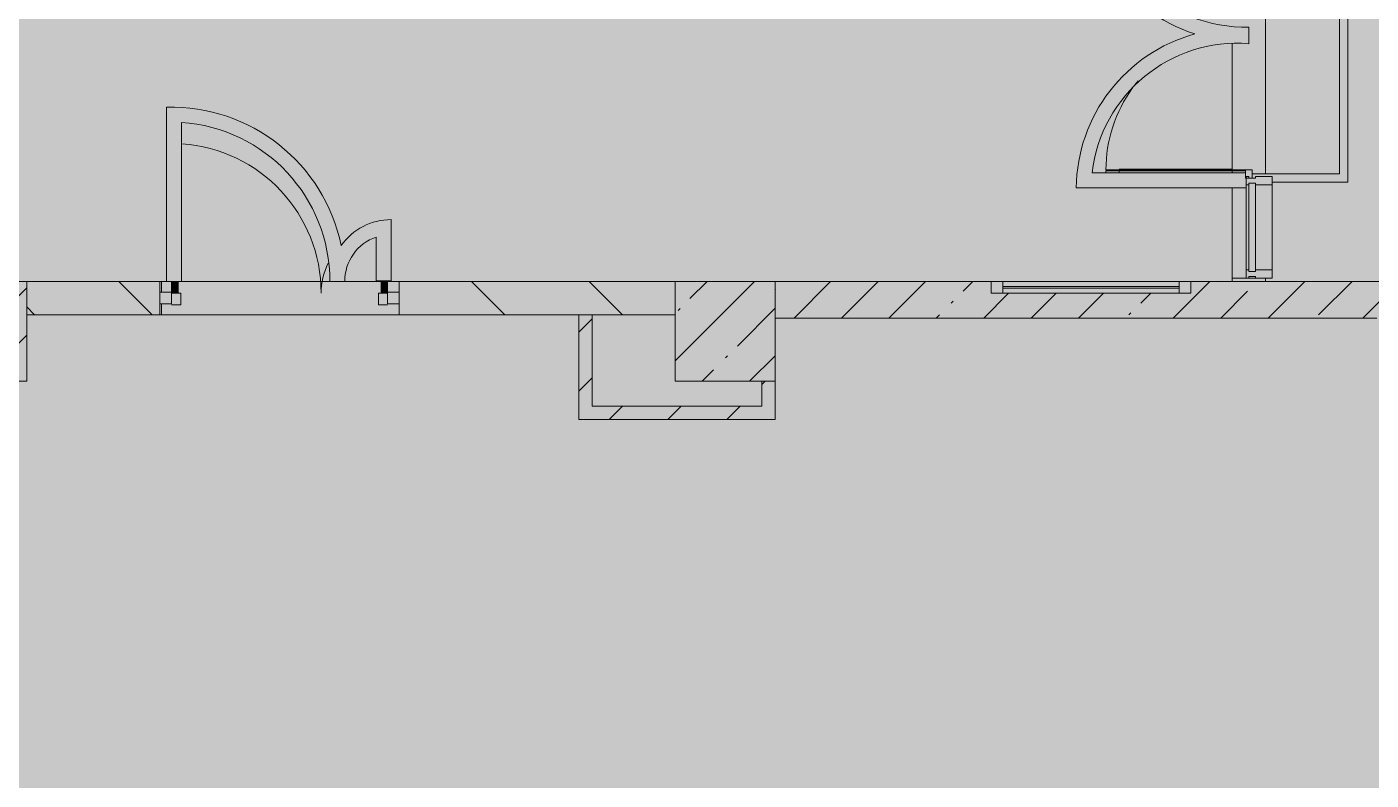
# Model space of a CAD drawing. Header units: millimetres. Extents: x -3238 to 193830, y -8553 to 29000.
# Drawn here: x 71717 to 79802, y 4902 to 9430 of the extents above; entities that cross this region are included whole.
import ezdxf

# ---------------------------------------------------------------- set-up
doc = ezdxf.new("R2010")
doc.units = ezdxf.units.MM
doc.layers.add('A-DETL-GENF-5', color=7, linetype='Continuous', lineweight=9, true_color=0xc0c0c0, transparency=0.4)
for name, color, linetype, lineweight, true_color in [('A-DETL-GENF-6', 7, 'Continuous', 5, 0xe2e2e2), ('A-DETL-GENF-8', 7, 'Continuous', 5, 0xb7b7b7), ('A-DOOR-3', 7, 'Continuous', 5, 0xe2e2e2), ('A-DOOR-4', 7, 'Continuous', 5, 0xb7b7b7), ('A-FLOR-2', 7, 'Continuous', 5, 0xb7b7b7), ('A-GLAZ-3', 7, 'Continuous', 5, 0x737373), ('A-GLAZ-CURT-2', 7, 'Continuous', 5, 0x737373), ('A-GLAZ-CWMG-2', 7, 'Continuous', 5, 0x737373), ('A-WALL-4', 7, 'Continuous', 9, 0x737373), ('I-WALL-7', 7, 'Continuous', 5, 0x737373), ('S-COLS-2', 7, 'Continuous', 5, 0x737373)]:
    doc.layers.add(name, color=color, linetype=linetype, lineweight=lineweight, true_color=true_color)
doc.layers.add('I-WALL-6', color=7, linetype='Continuous', lineweight=5)
doc.layers.add('S-COLS-3', color=7, linetype='Continuous', lineweight=5)
pattern_1 = [(45, (58957.15, 0), (-176.7767, 176.7767), [])]

# ---------------------------------------------------------------- blocks, each defined once
blk = doc.blocks.new('BSC_Колонна _Прямоугольная - 600х600-20441433-2_3_1_птичка')
at = {"layer": 'S-COLS-3'}
h = blk.add_hatch(dxfattribs=at)
h.set_pattern_fill('FP_245', color=256, style=0, pattern_type=2)
h.set_pattern_definition([(45, (-12460, -7600), (-285.123, 285.123), []), (45, (-12174.88, -7600), (-285.123, 285.123), [504.031, -100.806, 16.764, -84.042])])
h.paths.add_polyline_path([(-300, -300), (300, -300), (300, 300), (-300, 300)])
at = {"layer": 'S-COLS-2'}
for p, q in [((300, 300), (-300, 300)), ((-300, 300), (-300, -300)), ((300, -300), (300, 300)), ((-300, -300), (300, -300))]:
    blk.add_line(p, q, dxfattribs=at)
blk = doc.blocks.new('BSC_Колонна _Прямоугольная - 600х600-V243-2_3_1_птичка')
at = {"layer": 'S-COLS-3'}
h = blk.add_hatch(dxfattribs=at)
h.set_pattern_fill('FP_246', color=256, style=0, pattern_type=2)
h.set_pattern_definition([(45, (-16960, -7600), (-285.123, 285.123), []), (45, (-16674.88, -7600), (-285.123, 285.123), [504.031, -100.806, 16.764, -84.042])])
h.paths.add_polyline_path([(-300, -300), (300, -300), (300, 300), (-300, 300)])
at = {"layer": 'S-COLS-2'}
for p, q in [((300, 300), (-300, 300)), ((-300, 300), (-300, -300)), ((300, -300), (300, 300)), ((-300, -300), (300, -300))]:
    blk.add_line(p, q, dxfattribs=at)
blk = doc.blocks.new('Прямоугольный импост - 50 x 70 мм-31927764-2_3_1_птичка')
at = {"layer": 'A-GLAZ-CWMG-2'}
for p, q in [((-70, 35), (0, 35)), ((-70, -35), (-70, 35)), ((0, 35), (0, -35)), ((0, -35), (-70, -35))]:
    blk.add_line(p, q, dxfattribs=at)
blk = doc.blocks.new('Дверь_Витражная_остекление_ - ДВН_ДАО_Главный вход_1200 в свету Д-22 _п_-31928779-2_3_1_птичка')
at = {"layer": 'A-DOOR-3'}
for points in [[(-610, 30), (-610, 100), (-650, 100), (-650, 30)], [(650, 30), (650, 103), (610, 103), (610, 30)]]:
    blk.add_hatch(color=256, dxfattribs=at).paths.add_polyline_path(points)
at = {"layer": 'A-DETL-GENF-8'}
for p, q in [((-650, 100), (-650, 35)), ((-610, 30), (-610, 100)), ((610, 103), (610, 30)), ((650, 35), (650, 103)), ((-650, 30), (-610, 30)), ((-595, 30), (-650, 30)), ((-595, -40), (-595, 30)), ((595, -40), (595, 30)), ((595, 30), (650, 30)), ((610, 30), (650, 30)), ((-650, -40), (-595, -40)), ((650, -40), (595, -40))]:
    blk.add_line(p, q, dxfattribs=at)
at = {"layer": 'A-DOOR-4'}
for p, q in [((-650, 100), (-650, 35)), ((650, 103), (650, 35))]:
    blk.add_line(p, q, dxfattribs=at)
for centre, radius, start, end in [((-650, 30), 900, 360, 86.09721), ((650, 30), 400, 153.34415, 180)]:
    blk.add_arc(centre, radius, start, end, dxfattribs=at)
blk = doc.blocks.new('Прямоугольный импост - 50 x 70 мм-31701779-2_3_1_птичка')
at = {"layer": 'A-GLAZ-CWMG-2'}
for p, q in [((0, 35), (-70, 35)), ((-70, 35), (-70, -35)), ((0, -35), (0, 35)), ((-70, -35), (0, -35))]:
    blk.add_line(p, q, dxfattribs=at)
blk = doc.blocks.new('Прямоугольный импост - Импост структурный с накладкой - 160мм Темный-30756008-2_3_1_птичка')
at = {"layer": 'A-GLAZ-CWMG-2'}
for p, q in [((-50, 0), (-50, 17)), ((-50, 17), (0, 17)), ((-40, 0), (-50, 0)), ((-40, -40), (-40, 0)), ((0, 0), (-10, 0)), ((-10, 0), (-10, -40)), ((0, 17), (0, 0)), ((-50, -140), (-50, -40)), ((-50, -40), (-40, -40)), ((-10, -40), (0, -40)), ((0, -40), (0, -140)), ((0, -140), (-50, -140))]:
    blk.add_line(p, q, dxfattribs=at)
blk = doc.blocks.new('Системная панель - Стекло - 40мм-32387061-2_3_1_птичка')
at = {"layer": 'A-GLAZ-CURT-2'}
for p, q in [((265.2, 40), (-265.2, 40)), ((-265.2, 40), (-265.2, 0)), ((-265.2, 0), (265.2, 0)), ((265.2, 0), (265.2, 40))]:
    blk.add_line(p, q, dxfattribs=at)
blk = doc.blocks.new('Прямоугольный импост - Импост структурный с накладкой - 160мм Темный-32387059-2_3_1_птичка')
at = {"layer": 'A-GLAZ-CWMG-2'}
for p, q in [((20093, 7970), (20093, 8480.4)), ((20250, 8012.1), (20250, 8480.4)), ((20250, 7970), (20250, 8010))]:
    blk.add_line(p, q, dxfattribs=at)
blk = doc.blocks.new('Прямоугольный импост - Импост структурный с накладкой - 160мм Темный-30755591-2_3_1_птичка')
at = {"layer": 'A-GLAZ-CWMG-2'}
for p, q in [((-25, 0), (-25, 17)), ((-25, 17), (25, 17)), ((-15, 0), (-25, 0)), ((-15, -40), (-15, 0)), ((25, 0), (15, 0)), ((15, 0), (15, -40)), ((25, 17), (25, 0)), ((-25, -140), (-25, -40)), ((-25, -40), (-15, -40)), ((15, -40), (25, -40)), ((25, -40), (25, -140)), ((25, -140), (-25, -140))]:
    blk.add_line(p, q, dxfattribs=at)
blk = doc.blocks.new('Дверь_Витражная_остекление_ - ВВ-16 остекление-32390142-2_3_1_птичка')
at = {"layer": 'A-DETL-GENF-6'}
for points in [[(-787.5, -56), (-787.5, -20), (-832.5, -20), (-832.5, -845), (-787.5, -845), (-787.5, -317.9)], [(849.9, -860), (849.9, -20), (837.5, -20), (837.5, -860)]]:
    blk.add_hatch(color=256, dxfattribs=at).paths.add_polyline_path(points)
at = {"layer": 'A-DETL-GENF-8'}
for p, q in [((-787.5, -20), (-832.5, -20)), ((-832.5, -845), (-832.5, -20)), ((-787.5, -20), (-832.5, -20)), ((-832.5, -20), (-832.5, -845)), ((-787.5, -845), (-787.5, -20)), ((-787.5, -845), (-787.5, -20)), ((837.5, -860), (837.5, -20)), ((837.5, -20), (837.5, -860)), ((-832.5, -100), (-787.5, -100)), ((-822.5, -765), (-822.5, -100)), ((-778.5, -765), (-778.5, -100)), ((828.5, -780), (828.5, -100)), ((849.9, -100), (837.5, -100)), ((-832.5, -765), (-787.5, -765)), ((849.9, -780), (837.5, -780)), ((-832.5, -845), (-787.5, -845)), ((-832.5, -845), (-787.5, -845)), ((849.9, -860), (837.5, -860)), ((837.5, -860), (849.9, -860))]:
    blk.add_line(p, q, dxfattribs=at)
at = {"layer": 'A-DOOR-4'}
for p, q in [((-882.5, 20), (-832.5, 20)), ((-882.5, -20), (-882.5, 20)), ((-832.5, 20), (-832.5, -20)), ((832.5, 20), (882.5, 20)), ((832.5, -20), (832.5, 20)), ((882.5, 20), (882.5, -20)), ((-832.5, -20), (-882.5, -20)), ((-832.5, -845), (-832.5, -20)), ((832.5, -860), (832.5, -20)), ((882.5, -20), (832.5, -20))]:
    blk.add_line(p, q, dxfattribs=at)
for centre, radius, start, end in [((-832.5, -20), 825, 329.80944, 332.20433), ((-832.5, -20), 825, 270, 322.60785), ((832.5, -20), 840, 230.33856, 232.99265), ((832.5, -20), 840, 234.0758, 270)]:
    blk.add_arc(centre, radius, start, end, dxfattribs=at)
blk = doc.blocks.new('120_Окно_СКБ_1Ст - 120_Окно_СКБ_1Ст 400х1200 EI30-V289-2_3_1_птичка')
at = {"layer": 'A-GLAZ-3'}
for p, q in [((-600, 40), (-600, 110)), ((-600, 110), (-530, 110)), ((600, 110), (-600, 110)), ((-530, 110), (-530, 40)), ((530, 40), (530, 110)), ((530, 110), (600, 110)), ((600, 110), (600, 40)), ((-530, 40), (-600, 40)), ((-600, 40), (600, 40)), ((530, 80), (-530, 80)), ((530, 70), (-530, 70)), ((600, 40), (530, 40))]:
    blk.add_line(p, q, dxfattribs=at)

msp = doc.modelspace()

# ---------------------------------------------------------------- hatches: boundary and pattern name
at = {"layer": 'A-DETL-GENF-5'}
msp.add_hatch(color=256, dxfattribs=at).paths.add_polyline_path([(94364, -280), (97717.2, -280), (97717.2, 23777.7), (92817.2, 23777.7), (92817.2, 27350), (62809.2, 27350), (62809.2, 15358), (58689.2, 15358), (58689.2, -280), (92282, -280)])
at = {"layer": 'I-WALL-6'}
h = msp.add_hatch(dxfattribs=at)
h.set_pattern_fill('FP_162', color=256, style=0, pattern_type=2)
h.set_pattern_definition([(135, (58957.15, 0), (-353.553, -353.553), [])])
h.paths.add_polyline_path([(75617.2, 7700), (75617.2, 7900), (73957.1, 7900), (73957.1, 7700), (75117.2, 7700)])
h.paths.add_polyline_path([(69597.2, 7700), (71117.2, 7700), (71117.2, 7900), (70417.2, 7900), (70417.2, 7830), (69617.2, 7830), (69617.2, 7900), (67217.2, 7900), (67217.2, 7700), (69517.2, 7700)])
h.paths.add_polyline_path([(65487.2, 7700), (66617.2, 7700), (66617.2, 7900), (65487.2, 7900)])
h.paths.add_polyline_path([(72517.1, 7700), (72517.1, 7900), (71717.2, 7900), (71717.2, 7700), (72503.4, 7700)])
h.paths.add_polyline_path([(62987.2, 7700), (62987.2, 7900), (62687.2, 7900), (62687.2, 7700)])
h = msp.add_hatch(dxfattribs=at)
h.set_pattern_fill('FP_159', color=256, style=0, pattern_type=2)
h.set_pattern_definition([(45, (58957.15, 0), (-285.123, 285.123), []), (45, (59242.27, 0), (-285.123, 285.123), [504.031, -100.806, 16.764, -84.042])])
h.paths.add_polyline_path([(79837.2, 7680), (80867.2, 7680), (80867.2, 7900), (78717.2, 7900), (78717.2, 7830), (77517.2, 7830), (77517.2, 7900), (76217.2, 7900), (76217.2, 7680), (79790.2, 7680)])
h = msp.add_hatch(dxfattribs=at)
h.set_pattern_fill('FP_163', color=256, style=0, pattern_type=2)
h.set_pattern_definition(pattern_1)
h.paths.add_polyline_path([(75117.2, 7070), (75117.2, 7700), (75037.2, 7700), (75037.2, 7070)])
h = msp.add_hatch(dxfattribs=at)
h.set_pattern_fill('FP_163', color=256, style=0, pattern_type=2)
h.set_pattern_definition(pattern_1)
h.paths.add_polyline_path([(76217.2, 7150), (76217.2, 7300), (76137.2, 7300), (76137.2, 7150)])
h = msp.add_hatch(dxfattribs=at)
h.set_pattern_fill('FP_163', color=256, style=0, pattern_type=2)
h.set_pattern_definition(pattern_1)
h.paths.add_polyline_path([(75117.2, 7070), (76217.2, 7070), (76217.2, 7150), (75117.2, 7150)])

# ---------------------------------------------------------------- linework, layer by layer
at = {"layer": 'A-FLOR-2'}
for p, q in [((79612.2, 10278.9), (79612.2, 8547.4)), ((79662.2, 8497.4), (79662.2, 10328.9)), ((79067.2, 9329.4), (79067.2, 9428.1)), ((72557.4, 8947.6), (72557.4, 7900)), ((72647.4, 7900), (72647.4, 8855.9)), ((79047.2, 8553), (78124.5, 8553)), ((79612.2, 8547.4), (79087.2, 8547.4)), ((79207.2, 8497.4), (79662.2, 8497.4)), ((78028.8, 8463), (79050.2, 8463)), ((73908.4, 7903), (73908.4, 8272)), ((73818.4, 8167.1), (73818.4, 7903)), ((72517.1, 7900), (73957.1, 7900)), ((72526.4, 7900), (72526.4, 7835)), ((73818.4, 7903), (73908.4, 7903)), ((72526.4, 7765), (72526.4, 7700))]:
    msp.add_line(p, q, dxfattribs=at)
for centre, radius, start, end in [((79053.1, 10338), 1000, 178.56746, 251.86052), ((79053.1, 10338), 910, 184.09604, 270.88287), ((78997.8, 8453.1), 969, 105.31636, 179.41553), ((78997.8, 8453.1), 879, 85.47205, 173.47514), ((72584.4, 7903), 1045, 11.78406, 91.48467), ((72584.4, 7903), 955, 359.82001, 86.22206), ((73908.4, 7903), 369, 90, 144.66492), ((73908.4, 7903), 279, 108.81906, 180.6161)]:
    msp.add_arc(centre, radius, start, end, dxfattribs=at)
at = {"layer": 'A-WALL-4'}
for p, q in [((78967.2, 7900), (79167.2, 7900)), ((75117.2, 7700), (75037.2, 7700))]:
    msp.add_line(p, q, dxfattribs=at)
at = {"layer": 'I-WALL-7'}
for p, q in [((79167.2, 10275.4), (79167.2, 8547.4)), ((78967.2, 8553), (78967.2, 9331.4)), ((78967.2, 7900), (78967.2, 8463)), ((72517.1, 7900), (71717.2, 7900)), ((72517.1, 7700), (72517.1, 7900)), ((75617.2, 7900), (73957.1, 7900)), ((73957.1, 7900), (73957.1, 7700)), ((77517.2, 7900), (76217.2, 7900)), ((78967.2, 7900), (78717.2, 7900)), ((79167.2, 7920), (78967.2, 7920)), ((79167.2, 7900), (79167.2, 7920)), ((80867.2, 7900), (79167.2, 7900)), ((75037.2, 7700), (71717.2, 7700)), ((75037.2, 7700), (75037.2, 7070)), ((75117.2, 7700), (75617.2, 7700)), ((75117.2, 7150), (75117.2, 7700)), ((76217.2, 7680), (79837.2, 7680)), ((76137.2, 7300), (76137.2, 7150)), ((76217.2, 7070), (76217.2, 7300)), ((76137.2, 7150), (75117.2, 7150)), ((75037.2, 7070), (76217.2, 7070))]:
    msp.add_line(p, q, dxfattribs=at)

# ---------------------------------------------------------------- block references
at = {"layer": 'A-DOOR-4', "rotation": 269.9999999999998}
msp.add_blockref('Дверь_Витражная_остекление_ - ВВ-16 остекление-32390142-2_3_1_птичка', (79067.2, 9402.9), dxfattribs=at)
at = {"layer": 'A-DOOR-4'}
msp.add_blockref('Дверь_Витражная_остекление_ - ДВН_ДАО_Главный вход_1200 в свету Д-22 _п_-31928779-2_3_1_птичка', (73237.1, 7800), dxfattribs=at)
at = {"layer": 'A-GLAZ-3'}
msp.add_blockref('120_Окно_СКБ_1Ст - 120_Окно_СКБ_1Ст 400х1200 EI30-V289-2_3_1_птичка', (78117.2, 7790), dxfattribs=at)
at = {"layer": 'A-GLAZ-CURT-2', "rotation": 269.9999999999997}
msp.add_blockref('Системная панель - Стекло - 40мм-32387061-2_3_1_птичка', (79067.2, 8225.2), dxfattribs=at)
at = {"layer": 'A-GLAZ-CWMG-2', "extrusion": (0, 0, -1)}
for name, p, rotation in [('Прямоугольный импост - Импост структурный с накладкой - 160мм Темный-30755591-2_3_1_птичка', (-79067.2, 8505.4), 270.0000000000002), ('Прямоугольный импост - Импост структурный с накладкой - 160мм Темный-30756008-2_3_1_птичка', (-79067.2, 7920), 270.0000000000002), ('Прямоугольный импост - 50 x 70 мм-31927764-2_3_1_птичка', (-73957.1, 7800), 180)]:
    msp.add_blockref(name, p, dxfattribs=dict(at, rotation=rotation))
at = {"layer": 'A-GLAZ-CWMG-2'}
msp.add_blockref('Прямоугольный импост - Импост структурный с накладкой - 160мм Темный-32387059-2_3_1_птичка', (58957.2, 0), dxfattribs=at)
at = {"layer": 'A-GLAZ-CWMG-2', "rotation": 180}
msp.add_blockref('Прямоугольный импост - 50 x 70 мм-31701779-2_3_1_птичка', (72517.1, 7800), dxfattribs=at)
at = {"layer": 'S-COLS-2'}
for name, p in [('BSC_Колонна _Прямоугольная - 600х600-20441433-2_3_1_птичка', (71417.2, 7600)), ('BSC_Колонна _Прямоугольная - 600х600-V243-2_3_1_птичка', (75917.2, 7600))]:
    msp.add_blockref(name, p, dxfattribs=at)

doc.saveas('drawing.dxf')
